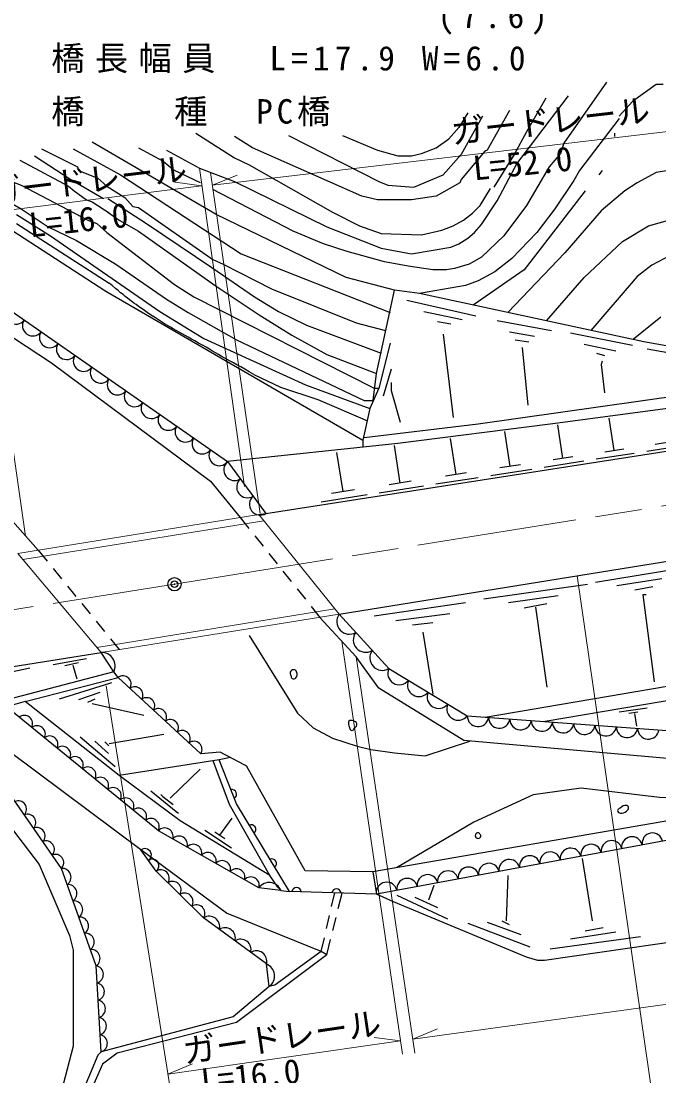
# Model space of a CAD drawing. Units: millimetres, scale not verified. Extents: x 40000 to 680000, y 20000 to 380000.
# Drawn here: x 252543 to 300408, y 238456 to 317577 of the extents above; entities that cross this region are included whole.
import ezdxf
from ezdxf.enums import TextEntityAlignment as Align

# ---------------------------------------------------------------- set-up
doc = ezdxf.new("R2010")
doc.units = ezdxf.units.MM
doc.header["$LTSCALE"] = 1000
doc.header["$PDMODE"] = 32
doc.header["$PDSIZE"] = 500
doc.linetypes.add('CHAIN', pattern=[18.5, 12, -1.5, 3.5, -1.5])
for name, color, linetype, lineweight in [('M-BGD', 7, 'Continuous', 25), ('M-BMK', 2, 'CHAIN', 13), ('M-BMK-SRVR', 3, 'Continuous', 25), ('M-STR-HTXT', 7, 'Continuous', 13), ('M-STR-STRC', 7, 'Continuous', 25), ('M-STR-STRI', 7, 'Continuous', 13)]:
    doc.layers.add(name, color=color, linetype=linetype, lineweight=lineweight)
doc.styles.add('ＭＳ ゴシック', font='')
doc.styles.get('ＭＳ ゴシック').set_extended_font_data('MS Gothic')

msp = doc.modelspace()

# ---------------------------------------------------------------- linework, layer by layer
at = {"layer": 'M-BGD'}
for p, q in [((296487, 312985), (293269, 308413)), ((300212, 312815), (298434, 311545)), ((300720, 312815), (300212, 312815)), ((293608, 311969), (289798, 306973)), ((291915, 311799), (290475, 309259)), ((298434, 311545), (297418, 310445)), ((286073, 310699), (285395, 309598)), ((287173, 310445), (285565, 307566)), ((289205, 310868), (287512, 307905)), ((297418, 310275), (294455, 306381)), ((284633, 308751), (285395, 309598)), ((265668, 309175), (268547, 307312)), ((269901, 308074), (268547, 308921)), ((272611, 309005), (279384, 305534)), ((276675, 309005), (279299, 307905)), ((283702, 308074), (284633, 308751)), ((290475, 309259), (289544, 307566)), ((297079, 309175), (297079, 308921)), ((254069, 307989), (256778, 306635)), ((256439, 307989), (259995, 306042)), ((267192, 303079), (257879, 308497)), ((261350, 308074), (263213, 307058)), ((263467, 307905), (265922, 306550)), ((278114, 304433), (269901, 308074)), ((279299, 307905), (280823, 307481)), ((282601, 307651), (283702, 308074)), ((287343, 307820), (285565, 305703)), ((287512, 307905), (287343, 307820)), ((293269, 308413), (293015, 307651)), ((252460, 307143), (256101, 305195)), ((253561, 307481), (256270, 305703)), ((263213, 307058), (264059, 306381)), ((268547, 307312), (269647, 306804)), ((280823, 307481), (281839, 307481)), ((281839, 307481), (282601, 307651)), ((284210, 306042), (285565, 307566)), ((289544, 307566), (288020, 305111)), ((293015, 307651), (292169, 306635)), ((256778, 306635), (256863, 306381)), ((256863, 306381), (258302, 305788)), ((266007, 305449), (264059, 306381)), ((265922, 306550), (268547, 305534)), ((269647, 306804), (275913, 303248)), ((288274, 304095), (289798, 306973)), ((292169, 306635), (290475, 303756)), ((294455, 306381), (294031, 305619)), ((296148, 306381), (295894, 306042)), ((300212, 306211), (298773, 305449)), ((303260, 306719), (300212, 306211)), ((251444, 305703), (252545, 305280)), ((256270, 305703), (258725, 304264)), ((258302, 305788), (258979, 305195)), ((259995, 306042), (269055, 300115)), ((268547, 305534), (275489, 302147)), ((279384, 305534), (280061, 305280)), ((282009, 305111), (284210, 306042)), ((285480, 305449), (283702, 304433)), ((285565, 305703), (285480, 305449)), ((294031, 305619), (292592, 303502)), ((298773, 305449), (297841, 304857)), ((249751, 305111), (252545, 303502)), ((252545, 305280), (257540, 302655)), ((256101, 305195), (256524, 304857)), ((256524, 304857), (257455, 304179)), ((258979, 305195), (260334, 304349)), ((272949, 301809), (266938, 304941)), ((280061, 305280), (282009, 305111)), ((287004, 303756), (287766, 305026)), ((294878, 304857), (290306, 298930)), ((297841, 304857), (296063, 303333)), ((257455, 304179), (257879, 304010)), ((257879, 304010), (259229, 303133)), ((259064, 304264), (261943, 302401)), ((260334, 304349), (260927, 303671)), ((279299, 304179), (278114, 304433)), ((281839, 304179), (279299, 304179)), ((283702, 304433), (281839, 304179)), ((287089, 302317), (288274, 304095)), ((252206, 303079), (254069, 301893)), ((252545, 303502), (254577, 302147)), ((259064, 303248), (259911, 302655)), ((260927, 303671), (261350, 303587)), ((261350, 303587), (266938, 299692)), ((276929, 298337), (267192, 303079)), ((275913, 303248), (277945, 302232)), ((285734, 302655), (286411, 303163)), ((286411, 303163), (287004, 303756)), ((290475, 303756), (288782, 301470)), ((292592, 303502), (291237, 301724)), ((296063, 303333), (293354, 300200)), ((299619, 302232), (302921, 303163)), ((252206, 302401), (259149, 297914)), ((257540, 302655), (258217, 302401)), ((258217, 302401), (258979, 301724)), ((259911, 302655), (261350, 301809)), ((261943, 302401), (266853, 299099)), ((284972, 302232), (285734, 302655)), ((286581, 301724), (287089, 302317)), ((251359, 302232), (258895, 297321)), ((254069, 301893), (254746, 301470)), ((254577, 302147), (256693, 301131)), ((254746, 301470), (262959, 295797)), ((258979, 301724), (264059, 297829)), ((261350, 301809), (267107, 297745)), ((275235, 300877), (272949, 301809)), ((275489, 302147), (279553, 300539)), ((277945, 302232), (279553, 301639)), ((279553, 301639), (282601, 301555)), ((282601, 301555), (284125, 301893)), ((284125, 301893), (284972, 302232)), ((286073, 301301), (286581, 301724)), ((288782, 301470), (287089, 299861)), ((291237, 301724), (289375, 299777)), ((297672, 301047), (299619, 302232)), ((256693, 301131), (259657, 299353)), ((277013, 300285), (275235, 300877)), ((284803, 300623), (285395, 300877)), ((285395, 300877), (286073, 301301)), ((294793, 298337), (297672, 301047)), ((269055, 300115), (280231, 295713)), ((279807, 299523), (277013, 300285)), ((279553, 300539), (281839, 300115)), ((281839, 300115), (284803, 300623)), ((293354, 300200), (289068, 295718)), ((301313, 300031), (299873, 299269)), ((259657, 299353), (263467, 296729)), ((266853, 299099), (270071, 296898)), ((266938, 299692), (267700, 299353)), ((267700, 299353), (271341, 297491)), ((281585, 299184), (279807, 299523)), ((283448, 298930), (281585, 299184)), ((286157, 299353), (285057, 299015)), ((287089, 299861), (286157, 299353)), ((289375, 299777), (288105, 298761)), ((299873, 299269), (298773, 298422)), ((280569, 297406), (276929, 298337)), ((284464, 298930), (283448, 298930)), ((285057, 299015), (284464, 298930)), ((290306, 298930), (286474, 296279)), ((288105, 298761), (286835, 298083)), ((291961, 295093), (294793, 298337)), ((298773, 298422), (295294, 294373)), ((264059, 297829), (265499, 296898)), ((267107, 297745), (270409, 295543)), ((285903, 297745), (282432, 297152)), ((286835, 298083), (285903, 297745)), ((258895, 297321), (278199, 286145)), ((263467, 296729), (265075, 295713)), ((265499, 296898), (279045, 290040)), ((270071, 296898), (271849, 295797)), ((271341, 297491), (277691, 294951)), ((279215, 291141), (280569, 297406)), ((282432, 297152), (280569, 297406)), ((299281, 293511), (282432, 297152)), ((281501, 296644), (286665, 295459)), ((262959, 295797), (266261, 293765)), ((265075, 295713), (268716, 293681)), ((270409, 295543), (272865, 294019)), ((271849, 295797), (273965, 294781)), ((282771, 295797), (285649, 295205)), ((300551, 295374), (298465, 293688)), ((273965, 294781), (279553, 292665)), ((277691, 294951), (279892, 294358)), ((283787, 295035), (284803, 294866)), ((288274, 295120), (292338, 294358)), ((266261, 293765), (273881, 290294)), ((268716, 293681), (278283, 289109)), ((272865, 294019), (275489, 292580)), ((284210, 294104), (284972, 287839)), ((289205, 294273), (291068, 293935)), ((289629, 293681), (290645, 293511)), ((293777, 294189), (298434, 293257)), ((280231, 293427), (279384, 290040)), ((290137, 293088), (290560, 288770)), ((294793, 293342), (297164, 292834)), ((302583, 292919), (299281, 293511)), ((299535, 293003), (303175, 292326)), ((275489, 292580), (279215, 291141)), ((295725, 292665), (296317, 292495)), ((296148, 292072), (296063, 291818)), ((280315, 291479), (279723, 289447)), ((296063, 291818), (296317, 289701)), ((270017, 291079), (272018, 290125)), ((278961, 289109), (279215, 291141)), ((280315, 290463), (280315, 289871)), ((308848, 290463), (286835, 287331)), ((272018, 290125), (274812, 289193)), ((273881, 290294), (278707, 288516)), ((279384, 290040), (278707, 288516)), ((279045, 290040), (279384, 290040)), ((280315, 289871), (280993, 287500)), ((274812, 289193), (278537, 287585)), ((278283, 289109), (278961, 289109)), ((307409, 289363), (292253, 287331)), ((278707, 288516), (278199, 286145)), ((286835, 287331), (278283, 286315)), ((292253, 287331), (280823, 285891)), ((293210, 284774), (292817, 287297)), ((297062, 285357), (296683, 287789)), ((289251, 284175), (288844, 286791)), ((280823, 285891), (268039, 284537)), ((278199, 286145), (278199, 285637)), ((281001, 282926), (280564, 285737)), ((285182, 283559), (284760, 286271)), ((302253, 285725), (299495, 285296)), ((301499, 286031), (300120, 285817)), ((276703, 282281), (276245, 285224)), ((293952, 284889), (292468, 284659)), ((298559, 285150), (295698, 284705)), ((297777, 285468), (296346, 285246)), ((290021, 284295), (288482, 284055)), ((294763, 284560), (291795, 284098)), ((286852, 283329), (283662, 282832)), ((285980, 283683), (284385, 283435)), ((290862, 283953), (287784, 283474)), ((282731, 282688), (279425, 282173)), ((281828, 283055), (280174, 282798)), ((278514, 282031), (275053, 281493)), ((277568, 282416), (275837, 282147)), ((268992, 280332), (269638, 279522)), ((270075, 278974), (270699, 278193)), ((253831, 277879), (254498, 277062)), ((271135, 277646), (271759, 276864)), ((254941, 276520), (255574, 275745)), ((272196, 276317), (272819, 275535)), ((301905, 276493), (295640, 275477)), ((300635, 275731), (297249, 275223)), ((256016, 275203), (256649, 274428)), ((273256, 274988), (273879, 274206)), ((295047, 275308), (287258, 274207)), ((299958, 275139), (298603, 274885)), ((257092, 273886), (257724, 273111)), ((285903, 273953), (279045, 272937)), ((292846, 274461), (289121, 273953)), ((291999, 273869), (290306, 273530)), ((299450, 274546), (299196, 274546)), ((299196, 274546), (300043, 268027)), ((274316, 273659), (274963, 272848)), ((284718, 273107), (280654, 272599)), ((287371, 265363), (334325, 273339)), ((291153, 273615), (291999, 267603)), ((258167, 272569), (258799, 271795)), ((283448, 272429), (281924, 272260)), ((269647, 271498), (273288, 265656)), ((282686, 271752), (283448, 267095)), ((291721, 265045), (331376, 271753)), ((259242, 271252), (259909, 270436)), ((250596, 268495), (253201, 269056)), ((254959, 269323), (257463, 269763)), ((255819, 269228), (256851, 269457)), ((256437, 269253), (256724, 268240)), ((259503, 268756), (250997, 266528)), ((252853, 266539), (259818, 268345)), ((258448, 267221), (256852, 266677)), ((258075, 266715), (257521, 266476)), ((257865, 266399), (261745, 265511)), ((297430, 265771), (299537, 266058)), ((273288, 265656), (274473, 264555)), ((298142, 265676), (298823, 265765)), ((298581, 265631), (298728, 264688)), ((246195, 264386), (253899, 254311)), ((274473, 264555), (275913, 263793)), ((256986, 263896), (259604, 261660)), ((258085, 263552), (259107, 262644)), ((258840, 263504), (259127, 263208)), ((259165, 263380), (263254, 264097)), ((275913, 263793), (277775, 263201)), ((277775, 263201), (278791, 262947)), ((278791, 262947), (280569, 262693)), ((263732, 259279), (265980, 261464)), ((267447, 256509), (268385, 257779)), ((266321, 256880), (268337, 255552)), ((267076, 256756), (267821, 256259)), ((253899, 254311), (256185, 248977)), ((294649, 254755), (295411, 250099)), ((289064, 253491), (288951, 250077)), ((283526, 252747), (283112, 251633)), ((272032, 252362), (272685, 252295)), ((275847, 251160), (276085, 252190)), ((276344, 251021), (276626, 252173)), ((280485, 251517), (279209, 252094)), ((280739, 252025), (284549, 250247)), ((282093, 251855), (283787, 251093)), ((290475, 247368), (280485, 251517)), ((275463, 249503), (275689, 250478)), ((275939, 249370), (276177, 250341)), ((288613, 250077), (289178, 249823)), ((286073, 249908), (290729, 248130)), ((287512, 249993), (290052, 249061)), ((296233, 249569), (294878, 249315)), ((256185, 248977), (256439, 247876)), ((275066, 247791), (275305, 248822)), ((275489, 247537), (275772, 248690)), ((303514, 248807), (291830, 247114)), ((299027, 248892), (292253, 247961)), ((297164, 249231), (293777, 248723)), ((256439, 247876), (256439, 240679)), ((275066, 247791), (271595, 245251)), ((275489, 247537), (268716, 242457)), ((291322, 247114), (290475, 247368)), ((291830, 247114), (291322, 247114)), ((271171, 245167), (268462, 242881)), ((271595, 245251), (271171, 245167)), ((268462, 242881), (258556, 240256)), ((268716, 242457), (259741, 240171)), ((256439, 240679), (254915, 234837)), ((258302, 240002), (254323, 230519)), ((258556, 240256), (258302, 240002)), ((259741, 240171), (258641, 239325)), ((258641, 239325), (254746, 230435))]:
    msp.add_line(p, q, dxfattribs=at)
for points in [[(207312, 300153), (207681, 300837), (215627, 304470), (228336, 305849), (238010, 303963), (243863, 301350), (268039, 284537), (270922, 280648)], [(227244, 281248), (222662, 284000), (225226, 287358), (223268, 288447), (220994, 288160), (211606, 288947), (206151, 294434), (207312, 300153), (218018, 303098), (227864, 304023), (237132, 302107), (244356, 298817), (254826, 291938), (266765, 283067), (268992, 280332)], [(270379, 280557), (270922, 280648), (322993, 288755)], [(253831, 277879), (249010, 283285), (245872, 287262), (241593, 286123), (239135, 284218), (239147, 283772)], [(276416, 273081), (359655, 286526), (344200, 278404)], [(276416, 273081), (280129, 269008), (286031, 265460), (306798, 263945), (326910, 269352), (338350, 275503), (344200, 278404)], [(344854, 276373), (326606, 267128), (306701, 261775), (285773, 263613), (279388, 267548), (277691, 269889), (274963, 272848)], [(251440, 266132), (248630, 268641), (258540, 270216)], [(266031, 262612), (259818, 268345), (259503, 268756), (258540, 270216)], [(259318, 267947), (259174, 267900), (255410, 266705)], [(272032, 252362), (271802, 252620), (271215, 253480), (264475, 257579), (259891, 260980), (252853, 266539), (251440, 266132)], [(272032, 252362), (270391, 252557), (262845, 256846), (251440, 266132)], [(275489, 247537), (275066, 247791), (267955, 250667), (261538, 255408), (247878, 265586)], [(258556, 240256), (258180, 246718), (255568, 254022), (247904, 265058)], [(332705, 264046), (329071, 263738), (310070, 259146), (278940, 253765), (279209, 252094)], [(347886, 261395), (333977, 263523), (309888, 257773), (279209, 252094)], [(280569, 262693), (282868, 262469), (286207, 263575)], [(269496, 261663), (269330, 261759), (267483, 262746), (266031, 262612)], [(268252, 262335), (267418, 262162), (259891, 260980)], [(271215, 253480), (268182, 258814), (266967, 262091)], [(279209, 252094), (272685, 252295), (268708, 258852), (267418, 262162)], [(278940, 253765), (273870, 253843), (269496, 261663)], [(264356, 258138), (264178, 258253), (262286, 259807)], [(263031, 259553), (263178, 259419), (263955, 258807)], [(311490, 259489), (311277, 259437), (305979, 259115), (300453, 259330), (294563, 260039), (290973, 259545), (286523, 257481), (280713, 254071)], [(271171, 245167), (270951, 246852), (266243, 250313), (262674, 253818), (261538, 255408)]]:
    msp.add_lwpolyline(points, dxfattribs=at)
for centre, radius, start, end in [((252148, 295619), 775, 147.05514, 323.30823), ((253421, 294734), 775, 147.05514, 323.30823), ((254693, 293849), 775, 147.05514, 323.30823), ((255965, 292964), 775, 147.05514, 323.30823), ((257238, 292079), 775, 147.05514, 323.30823), ((258510, 291195), 775, 147.05514, 323.30823), ((259783, 290310), 775, 147.05514, 323.30823), ((261055, 289425), 775, 147.05514, 323.30823), ((262327, 288540), 775, 147.05514, 323.30823), ((263600, 287655), 775, 147.05514, 323.30823), ((264872, 286770), 775, 147.05514, 323.30823), ((266145, 285885), 775, 147.05514, 323.30823), ((267417, 285000), 775, 147.05514, 323.30823), ((268567, 283924), 809, 130.73608, 302.36758), ((269528, 282627), 809, 130.73608, 302.36758), ((270489, 281331), 809, 130.73608, 302.36758), ((277174, 272529), 938, 143.89031, 300.80592), ((278411, 271171), 938, 143.89031, 300.80592), ((258592, 269203), 1015, 333.87615, 92.89692), ((279649, 269813), 938, 143.89031, 300.80592), ((260184, 267851), 615, 328.04669, 126.5568), ((280928, 268666), 869, 156.85134, 321.12911), ((261072, 267032), 615, 328.04669, 126.5568), ((282403, 267779), 869, 156.85134, 321.12911), ((261959, 266213), 615, 328.04669, 126.5568), ((283879, 266892), 869, 156.85134, 321.12911), ((262847, 265394), 615, 328.04669, 126.5568), ((285354, 266006), 869, 156.85134, 321.12911), ((252786, 264874), 626, 332.42155, 129.27087), ((263734, 264575), 615, 328.04669, 126.5568), ((286833, 265454), 803, 179.58314, 352.06861), ((288431, 265338), 803, 179.58314, 352.06861), ((290028, 265221), 803, 179.58314, 352.06861), ((291626, 265105), 803, 179.58314, 352.06861), ((253737, 264100), 626, 332.42155, 129.27087), ((264622, 263756), 615, 328.04669, 126.5568), ((293223, 264988), 803, 179.58314, 352.06861), ((294821, 264872), 803, 179.58314, 352.06861), ((296418, 264755), 803, 179.58314, 352.06861), ((298016, 264638), 803, 179.58314, 352.06861), ((299613, 264522), 803, 179.58314, 352.06861), ((254687, 263327), 626, 332.42155, 129.27087), ((265509, 262938), 615, 328.04669, 126.5568), ((255638, 262553), 626, 332.42155, 129.27087), ((256588, 261779), 626, 332.42155, 129.27087), ((257538, 261005), 626, 332.42155, 129.27087), ((258489, 260231), 626, 332.42155, 129.27087), ((259439, 259457), 626, 332.42155, 129.27087), ((268366, 259581), 354, 300.08382, 102.48899), ((252331, 258466), 623, 316.1638, 113.39292), ((260389, 258683), 626, 332.42155, 129.27087), ((253028, 257463), 623, 316.1638, 113.39292), ((261340, 257910), 626, 332.42155, 129.27087), ((262290, 257136), 626, 332.42155, 129.27087), ((269801, 256946), 354, 310.03663, 112.4418), ((253725, 256460), 623, 316.1638, 113.39292), ((263317, 256423), 634, 342.61553, 138.15874), ((264395, 255810), 634, 342.61553, 138.15874), ((298389, 255613), 781, 12.73408, 188.24129), ((299923, 255897), 781, 12.73408, 188.24129), ((254421, 255457), 623, 316.1638, 113.39292), ((265473, 255198), 634, 342.61553, 138.15874), ((295321, 255045), 781, 12.73408, 188.24129), ((296855, 255329), 781, 12.73408, 188.24129), ((255118, 254453), 623, 316.1638, 113.39292), ((261831, 255017), 489, 304.21381, 126.8775), ((266551, 254585), 634, 342.61553, 138.15874), ((290719, 254193), 781, 12.73408, 188.24129), ((292253, 254477), 781, 12.73408, 188.24129), ((293787, 254761), 781, 12.73408, 188.24129), ((255627, 253357), 668, 304.23469, 95.12103), ((262399, 254222), 489, 304.21381, 126.8775), ((267629, 253972), 634, 342.61553, 138.15874), ((268707, 253360), 634, 342.61553, 138.15874), ((271357, 254381), 354, 310.03663, 112.4418), ((286118, 253341), 781, 12.73408, 188.24129), ((287652, 253625), 781, 12.73408, 188.24129), ((289186, 253909), 781, 12.73408, 188.24129), ((263021, 253279), 641, 328.21994, 122.82494), ((269785, 252747), 634, 342.61553, 138.15874), ((281516, 252489), 781, 12.73408, 188.24129), ((283050, 252773), 781, 12.73408, 188.24129), ((284584, 253057), 781, 12.73408, 188.24129), ((256063, 252139), 668, 304.23469, 95.12103), ((263914, 252403), 641, 328.21994, 122.82494), ((271160, 252030), 933, 20.85806, 145.56709), ((273211, 252224), 354, 7.03275, 169.43793), ((276209, 252132), 354, 7.03275, 169.43793), ((279982, 252205), 781, 12.73408, 188.24129), ((264806, 251527), 641, 328.21994, 122.82494), ((256498, 250922), 668, 304.23469, 95.12103), ((265698, 250651), 641, 328.21994, 122.82494), ((256933, 249705), 668, 304.23469, 95.12103), ((266663, 249652), 784, 344.89326, 122.46307), ((267840, 248787), 784, 344.89326, 122.46307), ((257369, 248487), 668, 304.23469, 95.12103), ((269017, 247922), 784, 344.89326, 122.46307), ((257804, 247270), 668, 304.23469, 95.12103), ((270194, 247056), 784, 344.89326, 122.46307), ((258049, 246062), 669, 287.96438, 78.70314), ((270593, 245948), 972, 306.5163, 68.38369), ((258124, 244769), 669, 287.96438, 78.70314), ((258199, 243477), 669, 287.96438, 78.70314), ((258274, 242185), 669, 287.96438, 78.70314), ((258350, 240892), 669, 287.96438, 78.70314)]:
    msp.add_arc(centre, radius, start, end, dxfattribs=at)
for points, knots in [([(270017, 291079), (267996, 292205), (267475, 292494), (265861, 293430), (264390, 294282), (263518, 294685), (262116, 295646), (260913, 296471), (260502, 296796), (259149, 297914)], [0, 0, 0, 0, 1, 1, 1, 2, 2, 2, 3, 3, 3, 3]), ([(272739, 268728), (272785, 268845), (272871, 268919), (272997, 268921), (273099, 268923), (273169, 268864), (273212, 268771), (273286, 268610), (273291, 268448), (273169, 268319), (273093, 268239), (272988, 268225), (272889, 268276), (272806, 268319), (272812, 268402), (272782, 268491), (272752, 268580), (272705, 268640), (272739, 268728)], [0, 0, 0, 0, 1, 1, 1, 2, 2, 2, 3, 3, 3, 4, 4, 4, 5, 5, 5, 6, 6, 6, 6]), ([(277149, 265056), (277241, 265153), (277363, 265122), (277490, 265082), (277611, 265043), (277715, 264999), (277741, 264875), (277771, 264731), (277662, 264654), (277570, 264539), (277506, 264458), (277471, 264359), (277368, 264368), (277252, 264378), (277234, 264496), (277177, 264598), (277154, 264639), (277146, 264666), (277139, 264712), (277119, 264845), (277056, 264959), (277149, 265056)], [0, 0, 0, 0, 1, 1, 1, 2, 2, 2, 3, 3, 3, 4, 4, 4, 5, 5, 5, 6, 6, 6, 7, 7, 7, 7]), ([(297493, 258542), (297666, 258657), (297780, 258784), (297984, 258746), (298062, 258731), (298119, 258684), (298130, 258606), (298148, 258481), (298067, 258407), (297971, 258325), (297827, 258204), (297703, 258122), (297519, 258160), (297408, 258182), (297310, 258245), (297309, 258357), (297307, 258459), (297408, 258485), (297493, 258542)], [0, 0, 0, 0, 1, 1, 1, 2, 2, 2, 3, 3, 3, 4, 4, 4, 5, 5, 5, 6, 6, 6, 6]), ([(286623, 256476), (286631, 256583), (286678, 256676), (286782, 256699), (286868, 256719), (286919, 256654), (286980, 256591), (287026, 256543), (287071, 256503), (287056, 256438), (287033, 256336), (286949, 256291), (286846, 256273), (286790, 256262), (286750, 256280), (286706, 256317), (286652, 256362), (286618, 256407), (286623, 256476)], [0, 0, 0, 0, 1, 1, 1, 2, 2, 2, 3, 3, 3, 4, 4, 4, 5, 5, 5, 6, 6, 6, 6])]:
    msp.add_open_spline(points, degree=3, knots=knots, dxfattribs=at)
at = {"layer": 'M-BMK'}
for p, q in [((264057, 275336), (363418, 291253)), ((181848, 262354), (264057, 275336))]:
    msp.add_line(p, q, dxfattribs=at)
at = {"layer": 'M-BMK-SRVR'}
msp.add_circle((264057, 275336), 500, dxfattribs=at)
msp.add_point((264057, 275336), dxfattribs=at)
at = {"layer": 'M-STR-HTXT'}
for p, q in [((319063, 311421), (266895, 305280)), ((265922, 306550), (269309, 282674)), ((266769, 306211), (270494, 280642)), ((266075, 305210), (264094, 305485)), ((266895, 305280), (268753, 306020)), ((266075, 305210), (249378, 303126)), ((249327, 303502), (252883, 278949)), ((276612, 271059), (281162, 240087)), ((277691, 269889), (282093, 240171)), ((258938, 267707), (263721, 237547)), ((456845, 265148), (281938, 241210)), ((281016, 241094), (279030, 241330)), ((281938, 241210), (283781, 241985)), ((281016, 241094), (263562, 238576)), ((263562, 238576), (265400, 239364))]:
    msp.add_line(p, q, dxfattribs=at)
at = {"layer": 'M-STR-STRC', "lineweight": 13}
msp.add_line((294262, 275964), (300407, 233564), dxfattribs=at)
at = {"layer": 'M-STR-STRI'}
for p, q in [((252685, 277186), (270761, 280084)), ((258225, 270592), (276080, 273498))]:
    msp.add_line(p, q, dxfattribs=at)
msp.add_lwpolyline([(252310, 277632), (270379, 280557), (276416, 273081), (258540, 270216)], close=True, dxfattribs=at)

# ---------------------------------------------------------------- texts
at = {"layer": 'M-STR-HTXT', "style": 'ＭＳ ゴシック'}
for s, rotation, p in [('ガードレール', 6.498, (284979, 307796)), ('L=52.0', 5.81, (286600, 305078)), ('ガードレール', 6.946, (250253, 303280)), ('L=16.0', 6.064, (253294, 300811)), ('ガードレール', 8.379, (264903, 238834)), ('L=16.0', 5.979, (266199, 236624))]:
    msp.add_text(s, height=1833, rotation=rotation, dxfattribs=at).set_placement(p, align=Align.BOTTOM_LEFT)
at = {"layer": 'M-STR-STRI', "char_height": 1833, "attachment_point": 7, "style": 'ＭＳ ゴシック'}
for s, insert in [('\\T1.4;(7.6)', (283818, 316565)), ('\\T1.31;橋長幅員\u3000L=17.9\\~W=6.0', (254806, 313669)), ('\\T1.23;橋\u3000\u3000種\u3000PC橋', (254806, 309689))]:
    msp.add_mtext(s, dxfattribs=dict(at, insert=insert))

doc.saveas('drawing.dxf')
